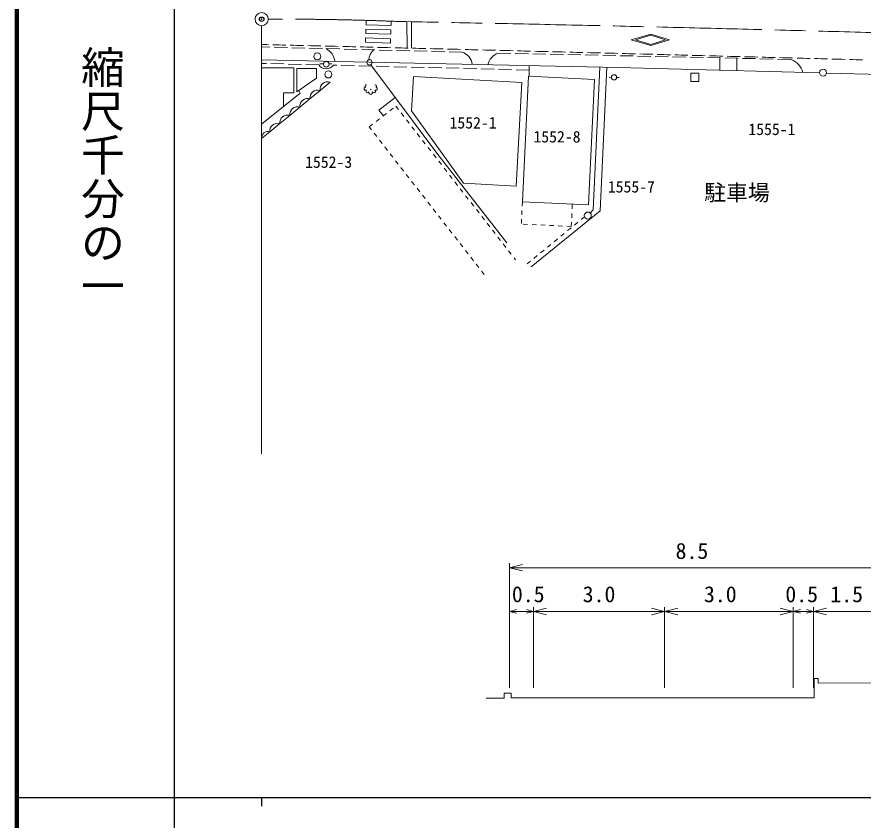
# Model space of a CAD drawing. Units: millimetres, scale not verified. Extents: x 40000 to 680000, y 20000 to 380000.
# Drawn here: x 40000 to 136805, y 202409 to 294265 of the extents above; entities that cross this region are included whole.
import ezdxf
from ezdxf.enums import TextEntityAlignment as Align

# ---------------------------------------------------------------- set-up
doc = ezdxf.new("R2010")
doc.units = ezdxf.units.MM
doc.header["$LTSCALE"] = 1000
doc.header["$PDMODE"] = 32
doc.header["$PDSIZE"] = 500
doc.linetypes.add('CHAIN', pattern=[18.5, 12, -1.5, 3.5, -1.5])
for name, color, linetype, lineweight in [('M-BGD', 7, 'Continuous', 13), ('M-BMK', 2, 'CHAIN', 13), ('M-TTL', 2, 'Continuous', 140), ('M-TTL-BAND', 7, 'Continuous', 25), ('M-WORK', 1, 'Continuous', 13)]:
    doc.layers.add(name, color=color, linetype=linetype, lineweight=lineweight)
doc.layers.add('M-OTRS', color=6, linetype='Continuous')
doc.styles.add('@ＭＳ ゴシック', font='')
doc.styles.add('ＭＳ ゴシック', font='')
doc.styles.get('@ＭＳ ゴシック').set_extended_font_data('@MS Gothic')
doc.styles.get('ＭＳ ゴシック').set_extended_font_data('MS Gothic')

msp = doc.modelspace()

# ---------------------------------------------------------------- linework, layer by layer
at = {"layer": 'M-BGD'}
msp.add_line((68000, 244294), (68000, 293256), dxfattribs=at)
msp.add_circle((68000, 294006), 750, dxfattribs=at)
at = {"layer": 'M-BMK'}
for centre, radius, start, end in [((70173, -44268), 338281, 87.67673, 90.24109), ((-19219, -5283030), 5577718, 88.13619, 88.94082)]:
    msp.add_arc(centre, radius, start, end, dxfattribs=at)
at = {"layer": 'M-OTRS'}
msp.add_point((68000, 294006), dxfattribs=at)
at = {"layer": 'M-TTL'}
msp.add_line((40000, 380000), (40000, 20000), dxfattribs=at)
at = {"layer": 'M-TTL-BAND'}
for p, q in [((58000, 370000), (58000, 20000)), ((40000, 205000), (579000, 205000)), ((68000, 205000), (68000, 204000))]:
    msp.add_line(p, q, dxfattribs=at)
at = {"layer": 'M-WORK'}
for p, q in [((79944, 293370), (79961, 293870)), ((79944, 293370), (82806, 293275)), ((79961, 293870), (82823, 293775)), ((82823, 293775), (82806, 293275)), ((84633, 290702), (84610, 293721)), ((85151, 290689), (85127, 293712)), ((79911, 292371), (79928, 292871)), ((79911, 292371), (82773, 292275)), ((79928, 292871), (82789, 292775)), ((82789, 292775), (82773, 292275)), ((79878, 291371), (79894, 291871)), ((79894, 291871), (82756, 291776)), ((82756, 291776), (82739, 291276)), ((68945, 290814), (68000, 290840)), ((70944, 290761), (69445, 290801)), ((72944, 290707), (71444, 290748)), ((74943, 290654), (73443, 290694)), ((76942, 290601), (75443, 290641)), ((78941, 290547), (77442, 290587)), ((80941, 290494), (79441, 290534)), ((79878, 291371), (82739, 291276)), ((82940, 290440), (81440, 290480)), ((84939, 290387), (83440, 290427)), ((86939, 290333), (85439, 290374)), ((88938, 290280), (87438, 290320)), ((90937, 290227), (89438, 290267)), ((95017, 290132), (96516, 290100)), ((97016, 290089), (98516, 290057)), ((99016, 290046), (100515, 290013)), ((101015, 290003), (102515, 289970)), ((103015, 289959), (104515, 289927)), ((105014, 289916), (106514, 289884)), ((107014, 289873), (108514, 289841)), ((109013, 289830), (110513, 289798)), ((111013, 289787), (112513, 289755)), ((113013, 289744), (114512, 289712)), ((115012, 289701), (116512, 289668)), ((117012, 289658), (118511, 289625)), ((119011, 289615), (120511, 289582)), ((120411, 288171), (120411, 289584)), ((121011, 289571), (122510, 289539)), ((122356, 288117), (122356, 289542)), ((123010, 289528), (124510, 289496)), ((125010, 289485), (126509, 289453)), ((85532, 288970), (68000, 289370)), ((68548, 288939), (68000, 288953)), ((70547, 288889), (69047, 288927)), ((72546, 288839), (71047, 288877)), ((74546, 288789), (73046, 288827)), ((75078, 288898), (74643, 288898)), ((76042, 288898), (75701, 288898)), ((76605, 288738), (76211, 288748)), ((78604, 288688), (77105, 288725)), ((80603, 288638), (79104, 288675)), ((88058, 278700), (80492, 288805)), ((82603, 288588), (81103, 288625)), ((84602, 288538), (83103, 288575)), ((86602, 288488), (85102, 288525)), ((108770, 288488), (85532, 288970)), ((98586, 288699), (98615, 287472)), ((105926, 272210), (106683, 288531)), ((106718, 272081), (107481, 288515)), ((131826, 287859), (108770, 288488)), ((127009, 289442), (128509, 289410)), ((71699, 288462), (68000, 288462)), ((71699, 285569), (71699, 288462)), ((72025, 288358), (72025, 285684)), ((72025, 288358), (74266, 288358)), ((74266, 288358), (74266, 287254)), ((88601, 288438), (87101, 288475)), ((90600, 288388), (89101, 288425)), ((92600, 288338), (91100, 288375)), ((94599, 288288), (93100, 288326)), ((96598, 288238), (95099, 288276)), ((98598, 288188), (97098, 288226)), ((140323, 287627), (132620, 287838)), ((74266, 287254), (72025, 285684)), ((75830, 286817), (74679, 285865)), ((85150, 283529), (85363, 287442)), ((97764, 286765), (85363, 287442)), ((97764, 286765), (97119, 274927)), ((98518, 287477), (97829, 273121)), ((106097, 287113), (98518, 287477)), ((106097, 287113), (105408, 272757)), ((107746, 287358), (108012, 287350)), ((108611, 287332), (108906, 287324)), ((72421, 285535), (72268, 285854)), ((74679, 285865), (73528, 284914)), ((68000, 282001), (72421, 285535)), ((70493, 285569), (70493, 283994)), ((70493, 285569), (71699, 285569)), ((73528, 284914), (72377, 283962)), ((83292, 285066), (81423, 283609)), ((72377, 283962), (71226, 283010)), ((82660, 283540), (83055, 283847)), ((83342, 284071), (83650, 283677)), ((71226, 283010), (70075, 282059)), ((81924, 282966), (81423, 283609)), ((81872, 282925), (82266, 283232)), ((83957, 283283), (84264, 282889)), ((85150, 283529), (91077, 275256)), ((70075, 282059), (68925, 281107)), ((80295, 281695), (80689, 282003)), ((81083, 282310), (81478, 282618)), ((84572, 282494), (84879, 282100)), ((85187, 281706), (85494, 281311)), ((68925, 281107), (68000, 280342)), ((80549, 281369), (80295, 281695)), ((81164, 280580), (80857, 280974)), ((85802, 280917), (86109, 280523)), ((81779, 279791), (81472, 280186)), ((86417, 280129), (86724, 279734)), ((82394, 279003), (82087, 279397)), ((87032, 279340), (87339, 278946)), ((83009, 278214), (82702, 278609)), ((87647, 278551), (87954, 278157)), ((96062, 268423), (88058, 278700)), ((83624, 277426), (83317, 277820)), ((84239, 276637), (83932, 277031)), ((88262, 277763), (88569, 277369)), ((88877, 276974), (89184, 276580)), ((84854, 275849), (84547, 276243)), ((89491, 276186), (89799, 275791)), ((85469, 275060), (85161, 275454)), ((90106, 275397), (90414, 275003)), ((97119, 274927), (91077, 275256)), ((86084, 274271), (85776, 274666)), ((90721, 274609), (91029, 274214)), ((86699, 273483), (86391, 273877)), ((87314, 272694), (87006, 273089)), ((91336, 273820), (91644, 273426)), ((91951, 273031), (92259, 272637)), ((97829, 273121), (97805, 272621)), ((105408, 272757), (97829, 273121)), ((87929, 271906), (87621, 272300)), ((92566, 272243), (92874, 271849)), ((97781, 272122), (97757, 271622)), ((98834, 265695), (106718, 272081)), ((103518, 272300), (103542, 272799)), ((105589, 271839), (105926, 272210)), ((88544, 271117), (88236, 271511)), ((93181, 271454), (93489, 271060)), ((97733, 271123), (97709, 270623)), ((103471, 271301), (103494, 271800)), ((104939, 271409), (104553, 271092)), ((89159, 270329), (88851, 270723)), ((93796, 270666), (94104, 270271)), ((98428, 270542), (97929, 270566)), ((99427, 270494), (98928, 270518)), ((100426, 270446), (99927, 270470)), ((101425, 270398), (100925, 270422)), ((102424, 270350), (101924, 270374)), ((103423, 270302), (102923, 270326)), ((103394, 270141), (103007, 269823)), ((103423, 270302), (103447, 270801)), ((104166, 270775), (103780, 270458)), ((89774, 269540), (89466, 269934)), ((90388, 268751), (90081, 269146)), ((94411, 269877), (94718, 269483)), ((102621, 269506), (102234, 269189)), ((91003, 267963), (90696, 268357)), ((95026, 269089), (95333, 268694)), ((95641, 268300), (95948, 267906)), ((101075, 268237), (100688, 267920)), ((101848, 268872), (101461, 268554)), ((91618, 267174), (91311, 267569)), ((96256, 267511), (96563, 267117)), ((100302, 267603), (99915, 267286)), ((92233, 266386), (91926, 266780)), ((96871, 266723), (97058, 266483)), ((98756, 266334), (98386, 266031)), ((99529, 266968), (99142, 266651)), ((92848, 265597), (92541, 265991)), ((93463, 264809), (93156, 265203)), ((96339, 217537), (96339, 231773)), ((96339, 231273), (97839, 231648)), ((96339, 231273), (97839, 230898)), ((96339, 231273), (138718, 231273)), ((99096, 217537), (99096, 226773)), ((99096, 226273), (100596, 226648)), ((114096, 226273), (112596, 226648)), ((114096, 217537), (114096, 226773)), ((114096, 226273), (115596, 226648)), ((128819, 226273), (127319, 226648)), ((128819, 217537), (128819, 226773)), ((131134, 217537), (131134, 226773)), ((131134, 226273), (132634, 226648)), ((96339, 226273), (97155, 226477)), ((96339, 226273), (99096, 226273)), ((96339, 226273), (97155, 226069)), ((99096, 226273), (98281, 226477)), ((99096, 226273), (98281, 226069)), ((99096, 226273), (114096, 226273)), ((99096, 226273), (100596, 225898)), ((114096, 226273), (112596, 225898)), ((114096, 226273), (138718, 226273)), ((114096, 226273), (115596, 225898)), ((128819, 226273), (127319, 225898)), ((128819, 226273), (129634, 226477)), ((128819, 226273), (129634, 226069)), ((131134, 226273), (130319, 226477)), ((131134, 226273), (130319, 226069)), ((131134, 226273), (132634, 225898)), ((131194, 216374), (131194, 218582)), ((131194, 218582), (131659, 218582)), ((131659, 218582), (131659, 218079)), ((131659, 218079), (138718, 218096)), ((95743, 216934), (95743, 216370)), ((95743, 216934), (96526, 216934)), ((96526, 216934), (96526, 216374)), ((93703, 216357), (95743, 216370)), ((96526, 216374), (131194, 216374))]:
    msp.add_line(p, q, dxfattribs=at)
for points in [[(110283, 291656), (112519, 290984), (114673, 291638), (112525, 292309)], [(110759, 291654), (112524, 292168), (114215, 291639), (112519, 291125)], [(117095, 287833), (118007, 287833), (118007, 286869), (117095, 286869)]]:
    msp.add_lwpolyline(points, close=True, dxfattribs=at)
for centre, radius in [((74367, 289752), 400), ((75390, 288851), 315), ((80338, 289063), 300), ((75640, 287686), 400), ((108312, 287356), 300), ((132224, 287894), 400), ((80480, 285964), 23.1), ((105315, 271548), 400)]:
    msp.add_circle(centre, radius, dxfattribs=at)
for centre, radius, start, end in [((-534778, -24689130), 24987511, 88.61594, 88.61771), ((-534778, -24689130), 24987511, 88.61136, 88.6148), ((-534778, -24689130), 24987511, 88.60677, 88.61021), ((-534778, -24689130), 24987511, 88.60219, 88.60563), ((-534778, -24689130), 24987511, 88.5976, 88.60104), ((74355, 288832), 2072, 9.61018, 60.91866), ((-534778, -24689130), 24987511, 88.59301, 88.59645), ((-534778, -24689130), 24987511, 88.58843, 88.59187), ((81883, 289284), 1616, 131.33257, 177.49141), ((-534778, -24689130), 24987511, 88.58384, 88.58728), ((-534778, -24689130), 24987511, 88.57926, 88.5827), ((-534778, -24689130), 24987511, 88.57467, 88.57811), ((-534778, -24689130), 24987511, 88.57008, 88.57352), ((-534778, -24689130), 24987511, 88.5655, 88.56894), ((-534778, -24689130), 24987511, 88.56091, 88.56435), ((-534778, -24689130), 24987511, 88.55633, 88.55977), ((-534778, -24689130), 24987511, 88.55174, 88.55518), ((90491, 288696), 1595, 4.98194, 73.73859), ((95809, 288299), 1997, 113.37073, 165.56227), ((-534778, -24689130), 24987511, 88.54715, 88.55059), ((-534778, -24689130), 24987511, 88.54257, 88.54601), ((-534778, -24689130), 24987511, 88.53798, 88.54142), ((-534778, -24689130), 24987511, 88.5334, 88.53684), ((-534778, -24689130), 24987511, 88.52881, 88.53225), ((-534778, -24689130), 24987511, 88.52422, 88.52766), ((-534778, -24689130), 24987511, 88.51964, 88.52308), ((-534778, -24689130), 24987511, 88.51505, 88.51849), ((-534778, -24689130), 24987511, 88.51047, 88.51391), ((-534778, -24689130), 24987511, 88.50588, 88.50932), ((-534778, -24689130), 24987511, 88.50129, 88.50473), ((-534778, -24689130), 24987511, 88.49671, 88.50015), ((-534778, -24689130), 24987511, 88.49212, 88.49556), ((-534778, -24689130), 24987511, 88.48754, 88.49098), ((-534778, -24689130), 24987511, 88.48295, 88.48639), ((-534778, -24689130), 24987511, 88.47837, 88.4818), ((-534778, -24689130), 24987511, 88.47378, 88.47722), ((-534778, -24689130), 24987511, 88.46919, 88.47263), ((-534778, -24689130), 24987511, 88.46461, 88.46805), ((75393, 289350), 1016, 213.4953, 323.64168), ((127829, 287399), 2132, 13.90653, 70.49849), ((-534778, -24689130), 24987511, 88.46002, 88.46346), ((75571, 285958), 897, 73.23197, 185.94429), ((74420, 285007), 897, 73.23197, 185.94429), ((79903, 286043), 171, 88.13012, 305.00001), ((79959, 286351), 145, 70.00006, 249.99998), ((80100, 285763), 171, 125.00005, 341.86992), ((80480, 285637), 230, 161.56506, 18.43499), ((80861, 285763), 171, 198.13012, 55.00005), ((81002, 286351), 145, 290.00002, 110.00003), ((81057, 286043), 171, 235.00002, 91.86993), ((73269, 284055), 897, 73.23197, 185.94429), ((72118, 283103), 897, 73.23197, 185.94429), ((70968, 282152), 897, 73.23197, 185.94429), ((69817, 281200), 897, 73.23197, 185.94429), ((68673, 280492), 665, 67.72798, 191.44828)]:
    msp.add_arc(centre, radius, start, end, dxfattribs=at)

# ---------------------------------------------------------------- texts
at = {"layer": 'M-TTL-BAND', "style": '@ＭＳ ゴシック'}
msp.add_text('縮尺千分の一', height=3666, rotation=270, dxfattribs=at).set_placement((49777, 261030), align=Align.MIDDLE_RIGHT)
at = {"layer": 'M-WORK', "style": 'ＭＳ ゴシック'}
for s, height, p in [('1552-1', 1320, (89492, 281107)), ('1555-1', 1320, (123679, 280360)), ('1552-8', 1320, (99093, 279509)), ('1552-3', 1320, (72968, 276608)), ('1555-7', 1320, (107602, 273785)), ('駐車場', 1833, (118628, 272711)), ('8.5', 1833, (115354, 231727)), ('0.5', 1833, (96627, 226773)), ('0.5', 1833, (127911, 226773)), ('1.5', 1833, (133058, 226773))]:
    msp.add_text(s, height=height, dxfattribs=at).set_placement(p, align=Align.BOTTOM_LEFT)
for p in [(106596, 226773), (120470, 226773)]:
    msp.add_text('3.0', height=1833, dxfattribs=at).set_placement(p, align=Align.BOTTOM_CENTER)

doc.saveas('drawing.dxf')
